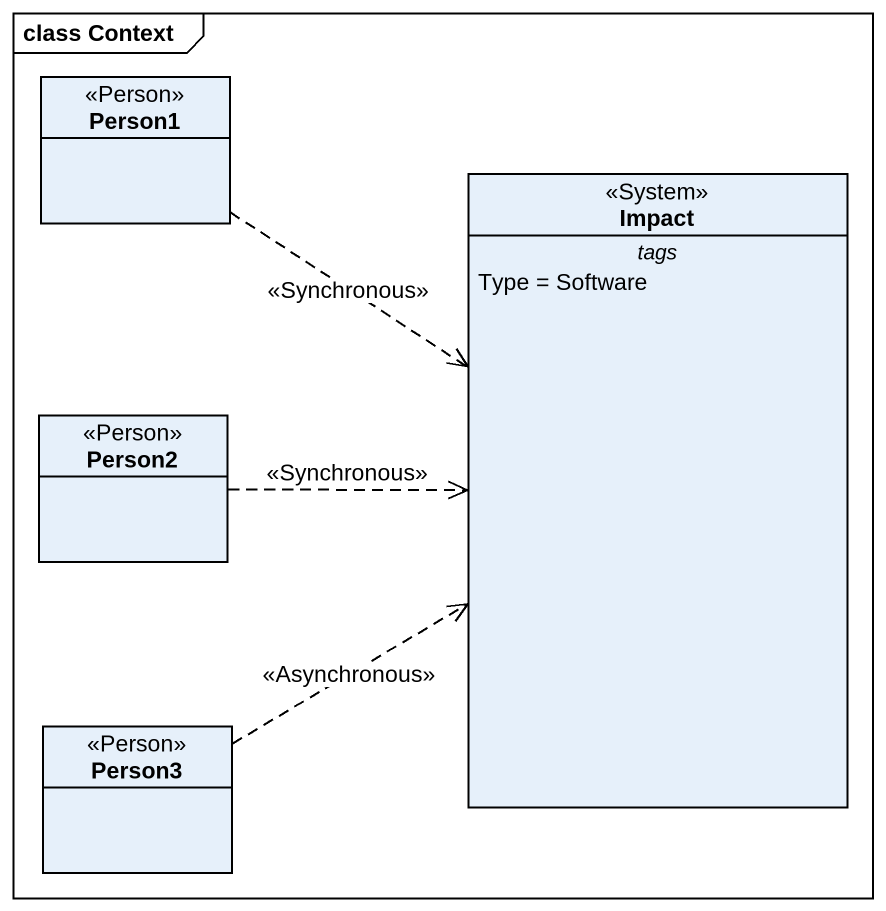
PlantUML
@startuml
mainframe class Context
hide circle
hide empty members
class Person1 <<Person>>
class Impact <<System>> {
  -- tags --
  Type = Software
}
class Person2 <<Person>>
class Person3 <<Person>>
Person1 ..> Impact : <<Synchronous>>
Person2 .right.> Impact : <<Synchronous>>
Person3 .right.> Impact : <<Asynchronous>>
@enduml
